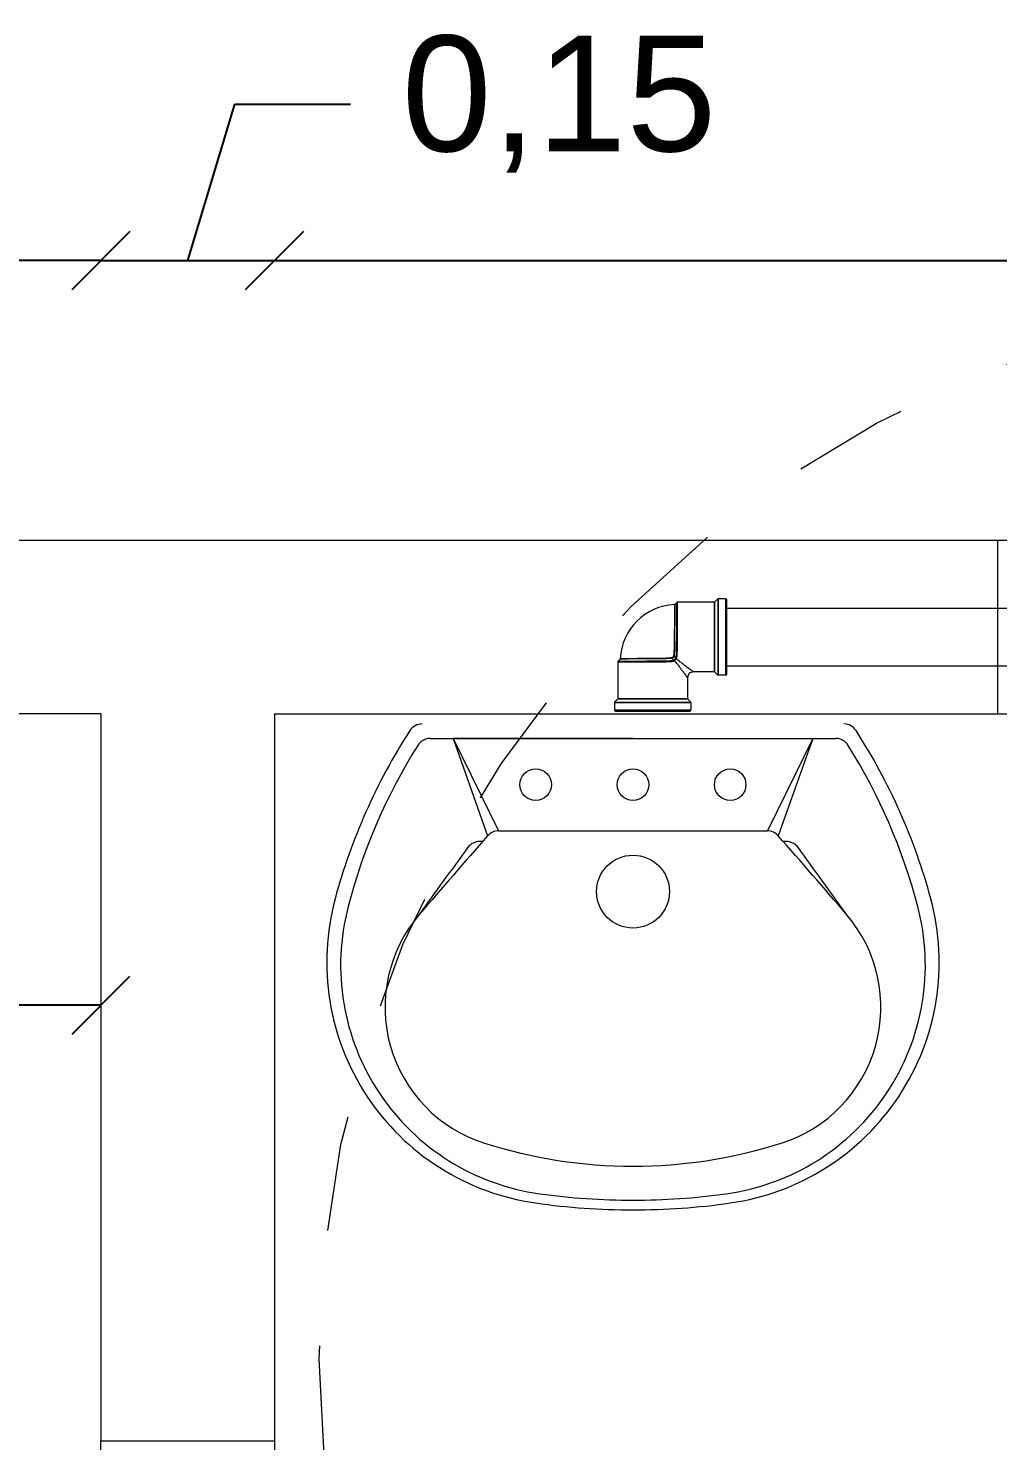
# Model space of a CAD drawing. Header units: metres. Extents: x 1628 to 1845, y 824 to 931.
# Drawn here: x 1650.208 to 1651.046, y 871.051 to 872.272 of the extents above; entities that cross this region are included whole.
import ezdxf

# ---------------------------------------------------------------- set-up
doc = ezdxf.new("R2010")
doc.units = ezdxf.units.M
doc.header["$LTSCALE"] = 0.15
doc.linetypes.add('CONTINUO', pattern=[0])
doc.linetypes.add('HIDDEN2', pattern=[0.1875, 0.125, -0.0625])
doc.layers.get('0').update_dxf_attribs({"lineweight": 0, "plot": 0})
doc.layers.get('Defpoints').update_dxf_attribs({"lineweight": 0})
for name, color, linetype, lineweight in [('Alvenaria', 170, 'Continuous', 0), ('Alvenaria ext', 5, 'Continuous', 5), ('Caixilho', 120, 'Continuous', 0), ('Cotas', 1, 'Continuous', 0), ('esquadrias', 2, 'Continuous', 0), ('hidrosanitário', 26, 'Continuous', 0), ('Humanização', 108, 'Continuous', 0)]:
    doc.layers.add(name, color=color, linetype=linetype, lineweight=lineweight)
doc.styles.get("Standard").update_dxf_attribs({"font": 'arial.ttf'})
doc.dimstyles.new('Lunardi', dxfattribs={"dimtxt": 0.1, "dimasz": 0.05, "dimexe": 0, "dimexo": 0.05, "dimgap": 0.05, "dimtad": 0, "dimzin": 9, "dimtxsty": 'Standard', "dimblk": 'OBLIQUE', "dimcen": 0, "dimse1": 1, "dimse2": 1, "dimclrd": 1, "dimclre": 1, "dimclrt": 1, "dimadec": 0, "dimazin": 0, "dimtfac": 1, "dimtmove": 1, "dimatfit": 2, "dimldrblk": 'OBLIQUE', "dimfxl": 1, "dimarcsym": 0})

# ---------------------------------------------------------------- blocks, each defined once
blk = doc.blocks.new('porta060a')
at = {"layer": 'Caixilho'}
for p, q in [((0.1499999999999773, 0.6299999999999386), (0.1200000000000045, 0.6299999999998818)), ((0.1200000000000045, 0.6299999999998818), (0.1200000000000045, 0.6299999999998818)), ((0.1200000000000045, 0.6299999999998818), (0.1200000000000045, 0.6199999999999477))]:
    blk.add_line(p, q, dxfattribs=at)
for points in [[(0.1200000000000045, 0.6199999999999477), (0, 0.6199999999999477), (0, 0.6499999999999204), (0.1499999999999773, 0.6499999999999204), (0.1499999999999773, 0.6299999999999386)], [(0.1200000000000045, 0.02999999999997272), (0, 0.02999999999997272), (0, 0), (0.1499999999999773, 0), (0.1499999999999773, 0.01999999999998181)], [(0.1200000000000045, 0.02999999999997272), (0.1200000000000045, 0.01999999999998181), (0.1499999999999773, 0.01999999999998181)]]:
    blk.add_lwpolyline(points, dxfattribs=at)
for points in [[(0.7097972860859727, 0.05495977633052007), (0.6981148393321064, 0.05495977633052007), (0.6981148393321064, 0.06260632991973125), (0.7097972860859727, 0.06260632991973125)], [(0.1499999999999773, 0.01999999999998181), (0.1499999999999773, 0.04999999999995453), (0.75, 0.04999999999995453), (0.75, 0.01999999999998181)], [(0.6789560627090623, 0.04995977633052462), (0.7289560627090168, 0.04995977633052462), (0.7289560627090168, 0.05495977633052007), (0.6789560627090623, 0.05495977633052007)], [(0.6789560627090623, 0.02004022365377978), (0.7289560627090168, 0.02004022365377978), (0.7289560627090168, 0.01504022365378432), (0.6789560627090623, 0.01504022365378432)], [(0.7097972860859727, 0.01504022365378432), (0.6981148393321064, 0.01504022365378432), (0.6981148393321064, 0.007393670064573143), (0.7097972860859727, 0.007393670064573143)]]:
    blk.add_lwpolyline(points, close=True, dxfattribs=at)
blk.add_arc((0.1624166666667861, 0.04249999999996135), 0.587631196934853, 359.2687079650032, 91.21075182717462, dxfattribs=at)
blk.add_ellipse((0.7039560627090395, 0.07080502565486313), major_axis=(-0.0297202687970417, 0), ratio=0.2758620990654685, dxfattribs=at)
at = {"layer": 'Caixilho', "extrusion": (0, 0, -1)}
blk.add_ellipse((0.7039560627090395, -0.0008050256705587344), major_axis=(-0.0297202687970417, 0), ratio=0.2758620990654685, dxfattribs=at)
blk = doc.blocks.new('_Oblique')
at = {"color": 0, "linetype": 'ByBlock', "lineweight": -2}
blk.add_line((-0.5, -0.5), (0.5, 0.5), dxfattribs=at)
blk = doc.blocks.new('*D202')
at = {"layer": 'Cotas', "color": 1, "linetype": 'CONTINUO', "lineweight": -2, "ltscale": 10}
for p, q in [((1641.22122048302, 872.0711468000209), (1645.565968095571, 872.0711468000209)), ((1650.27122048302, 872.0711468000209), (1645.926472870469, 872.0711468000209))]:
    blk.add_line(p, q, dxfattribs=at)
at = {"layer": 'Defpoints', "color": 0, "linetype": 'CONTINUO', "ltscale": 10}
for p in [(1650.27122048302, 872.0711468000209), (1641.22122048302, 871.8292040080313), (1650.27122048302, 871.6792040080326)]:
    blk.add_point(p, dxfattribs=at)
at = {"layer": 'Cotas', "color": 1, "linetype": 'CONTINUO', "lineweight": -2, "ltscale": 10, "xscale": 0.05, "yscale": 0.05, "zscale": 0.05, "rotation": 180}
blk.add_blockref('_Oblique', (1641.22122048302, 872.0711468000209), dxfattribs=at)
at = {"layer": 'Cotas', "color": 1, "linetype": 'CONTINUO', "lineweight": -2, "ltscale": 10, "xscale": 0.05, "yscale": 0.05, "zscale": 0.05}
blk.add_blockref('_Oblique', (1650.27122048302, 872.0711468000209), dxfattribs=at)
at = {"layer": 'Cotas', "color": 1, "linetype": 'CONTINUO', "ltscale": 10, "insert": (1645.74622048302, 872.0711468000209), "char_height": 0.1, "attachment_point": 5}
blk.add_mtext('9,05', dxfattribs=at)
blk = doc.blocks.new('*D203')
at = {"layer": 'Cotas', "color": 1, "linetype": 'CONTINUO', "lineweight": -2, "ltscale": 10}
for p, q in [((1650.34622048302, 872.0711468000209), (1650.386749132406, 872.2062422979745)), ((1650.386749132406, 872.2062422979745), (1650.486749132406, 872.2062422979745)), ((1650.27122048302, 872.0711468000209), (1650.42122048302, 872.0711468000209))]:
    blk.add_line(p, q, dxfattribs=at)
at = {"layer": 'Defpoints', "color": 0, "linetype": 'CONTINUO', "ltscale": 10}
for p in [(1650.42122048302, 872.0711468000209), (1650.27122048302, 871.6792040080326), (1650.42122048302, 871.6792040080308)]:
    blk.add_point(p, dxfattribs=at)
at = {"layer": 'Cotas', "color": 1, "linetype": 'CONTINUO', "lineweight": -2, "ltscale": 10, "xscale": 0.05, "yscale": 0.05, "zscale": 0.05, "rotation": 180}
blk.add_blockref('_Oblique', (1650.27122048302, 872.0711468000209), dxfattribs=at)
at = {"layer": 'Cotas', "color": 1, "linetype": 'CONTINUO', "lineweight": -2, "ltscale": 10, "xscale": 0.05, "yscale": 0.05, "zscale": 0.05}
blk.add_blockref('_Oblique', (1650.42122048302, 872.0711468000209), dxfattribs=at)
at = {"layer": 'Cotas', "color": 1, "linetype": 'CONTINUO', "ltscale": 10, "insert": (1650.667001519855, 872.2062422979745), "char_height": 0.1, "attachment_point": 5}
blk.add_mtext('0,15', dxfattribs=at)
blk = doc.blocks.new('*D204')
at = {"layer": 'Cotas', "color": 1, "linetype": 'CONTINUO', "lineweight": -2, "ltscale": 10}
for p, q in [((1650.42122048302, 872.0711468000209), (1651.170674780427, 872.0711468000209)), ((1652.271220483018, 872.0711468000209), (1651.521766185611, 872.0711468000209))]:
    blk.add_line(p, q, dxfattribs=at)
at = {"layer": 'Defpoints', "color": 0, "linetype": 'CONTINUO', "ltscale": 10}
for p in [(1652.271220483018, 872.0711468000209), (1652.271220483018, 871.8292040080324), (1650.42122048302, 871.6792040080308)]:
    blk.add_point(p, dxfattribs=at)
at = {"layer": 'Cotas', "color": 1, "linetype": 'CONTINUO', "lineweight": -2, "ltscale": 10, "xscale": 0.05, "yscale": 0.05, "zscale": 0.05, "rotation": 180}
blk.add_blockref('_Oblique', (1650.42122048302, 872.0711468000209), dxfattribs=at)
at = {"layer": 'Cotas', "color": 1, "linetype": 'CONTINUO', "lineweight": -2, "ltscale": 10, "xscale": 0.05, "yscale": 0.05, "zscale": 0.05}
blk.add_blockref('_Oblique', (1652.271220483018, 872.0711468000209), dxfattribs=at)
at = {"layer": 'Cotas', "color": 1, "linetype": 'CONTINUO', "ltscale": 10, "insert": (1651.346220483019, 872.0711468000209), "char_height": 0.1, "attachment_point": 5}
blk.add_mtext('1,85', dxfattribs=at)
blk = doc.blocks.new('*D212')
at = {"layer": 'Cotas', "color": 1, "linetype": 'CONTINUO', "lineweight": -2, "ltscale": 10}
for p, q in [((1647.645593271143, 871.4275589928804), (1648.777676999864, 871.4275589928804)), ((1650.27122048302, 871.4275589928804), (1649.139136754298, 871.4275589928804))]:
    blk.add_line(p, q, dxfattribs=at)
at = {"layer": 'Defpoints', "color": 0, "linetype": 'CONTINUO', "ltscale": 10}
for p in [(1647.645593271143, 871.6792040080326), (1650.27122048302, 871.6792040080326), (1650.27122048302, 871.4275589928804)]:
    blk.add_point(p, dxfattribs=at)
at = {"layer": 'Cotas', "color": 1, "linetype": 'CONTINUO', "lineweight": -2, "ltscale": 10, "xscale": 0.05, "yscale": 0.05, "zscale": 0.05, "rotation": 180}
blk.add_blockref('_Oblique', (1647.645593271143, 871.4275589928804), dxfattribs=at)
at = {"layer": 'Cotas', "color": 1, "linetype": 'CONTINUO', "lineweight": -2, "ltscale": 10, "xscale": 0.05, "yscale": 0.05, "zscale": 0.05}
blk.add_blockref('_Oblique', (1650.27122048302, 871.4275589928804), dxfattribs=at)
at = {"layer": 'Cotas', "color": 1, "linetype": 'CONTINUO', "ltscale": 10, "insert": (1648.958406877081, 871.4275589928804), "char_height": 0.1, "attachment_point": 5}
blk.add_mtext('2,63', dxfattribs=at)

msp = doc.modelspace()

# ---------------------------------------------------------------- linework, layer by layer
at = {"layer": 'Alvenaria'}
for p, q in [((1652.271220483018, 871.8292040080324), (1648.321163334396, 871.8292040080313)), ((1650.27122048302, 871.6792040080326), (1648.321163334396, 871.6792040080312)), ((1650.27122048302, 871.6792040080326), (1650.27122048302, 871.0511019135919)), ((1650.42122048302, 871.6792040080308), (1652.271220483018, 871.6792040080321)), ((1650.42122048302, 871.6792040080308), (1650.42122048302, 871.0511019135919))]:
    msp.add_line(p, q, dxfattribs=at)
msp.add_lwpolyline([(1651.045809346371, 871.8292040080318), (1651.045809346371, 871.6792040080308)], dxfattribs=at)
at = {"layer": 'esquadrias', "linetype": 'HIDDEN2'}
msp.add_circle((1651.379593395356, 871.1218510452508), 0.9197645930696606, dxfattribs=at)
at = {"layer": 'hidrosanitário', "linetype": 'Continuous'}
for p, q in [((1650.766666973899, 871.7737167767726), (1650.766653903515, 871.7737159671689)), ((1650.766683915288, 871.7737184683084), (1650.766666973899, 871.7737167767726)), ((1650.766700584912, 871.773720848886), (1650.766683915288, 871.7737184683084)), ((1650.766716961681, 871.7737238919925), (1650.766700584912, 871.773720848886)), ((1650.766733026411, 871.7737275713208), (1650.766716961681, 871.7737238919925)), ((1650.766748761708, 871.7737318608532), (1650.766733026411, 871.7737275713208)), ((1650.76676415187, 871.7737367349413), (1650.766748761708, 871.7737318608532)), ((1650.766779182773, 871.7737421683718), (1650.76676415187, 871.7737367349413)), ((1650.766793841767, 871.7737481364235), (1650.766779182773, 871.7737421683718)), ((1650.766808117935, 871.7737546150853), (1650.766793841767, 871.7737481364235)), ((1650.766822000204, 871.773761580247), (1650.766808117935, 871.7737546150853)), ((1650.766835481254, 871.7737690096845), (1650.766822000204, 871.773761580247)), ((1650.76684854632, 871.7737768767598), (1650.766835481254, 871.7737690096845)), ((1650.766861185144, 871.7737851563844), (1650.76684854632, 871.7737768767598)), ((1650.766873385736, 871.7737938213176), (1650.766861185144, 871.7737851563844)), ((1650.766885138524, 871.7738028446582), (1650.766873385736, 871.7737938213176)), ((1650.76689643549, 871.773812199449), (1650.766885138524, 871.7738028446582)), ((1650.766907270151, 871.7738218587666), (1650.76689643549, 871.773812199449)), ((1650.766917637525, 871.7738317958034), (1650.766907270151, 871.7738218587666)), ((1650.76692446439, 871.7738387458174), (1650.766917637525, 871.7738317958034)), ((1650.766924465069, 871.7738365991487), (1650.76692430705, 871.7737156256441)), ((1650.768669114672, 871.775658686803), (1650.766924460425, 871.7738387496028)), ((1650.801316595356, 871.7759666696301), (1650.76939099571, 871.7759666696301)), ((1650.801316595356, 871.7155666696316), (1650.801316595356, 871.7759666696301)), ((1650.804165123493, 871.7786495123422), (1650.801599438069, 871.7760838269177)), ((1650.801599438069, 871.715449512344), (1650.801599438069, 871.7760838269177)), ((1650.804165123493, 871.7786495123422), (1650.804165123493, 871.712883826919)), ((1650.810882280781, 871.7787666696298), (1650.804447966206, 871.7787666696298)), ((1650.804447966206, 871.7787666696298), (1650.804447966206, 871.7127666696314)), ((1650.810882280781, 871.7787666696298), (1650.810882280781, 871.7127666696314)), ((1650.811882280781, 871.7137666696316), (1650.811882280781, 871.7777666696301)), ((1650.717682280783, 871.7242579547038), (1650.717682280783, 871.6923323550569)), ((1650.719810217365, 871.7267245058575), (1650.71799026359, 871.7249798357219)), ((1650.719818824119, 871.7267329563505), (1650.719810243429, 871.7267244786611)), ((1650.719830901264, 871.7267458087498), (1650.719818824119, 871.7267329563505)), ((1650.719842538304, 871.7267593491541), (1650.719830901264, 871.7267458087498)), ((1650.71985368965, 871.7267735691429), (1650.719842538304, 871.7267593491541)), ((1650.719864309104, 871.7267884573963), (1650.71985368965, 871.7267735691429)), ((1650.719874349705, 871.7268039990628), (1650.719864309104, 871.7267884573963)), ((1650.719883765495, 871.7268201782257), (1650.719874349705, 871.7268039990628)), ((1650.719892508502, 871.7268369725683), (1650.719883765495, 871.7268201782257)), ((1650.71990053613, 871.7268543676777), (1650.719892508502, 871.7268369725683)), ((1650.719907802797, 871.7268723426672), (1650.71990053613, 871.7268543676777)), ((1650.719914263432, 871.7268908772338), (1650.719907802797, 871.7268723426672)), ((1650.719919871419, 871.7269099469421), (1650.719914263432, 871.7268908772338)), ((1650.719924579182, 871.7269295238392), (1650.719919871419, 871.7269099469421)), ((1650.719928338373, 871.7269495761742), (1650.719924579182, 871.7269295238392)), ((1650.719931100087, 871.7269700681128), (1650.719928338373, 871.7269495761742)), ((1650.71993281511, 871.7269909594546), (1650.719931100087, 871.7269700681128)), ((1650.719933021685, 871.7269950386234), (1650.71993281511, 871.7269909594546)), ((1650.801272409549, 871.7311068083001), (1650.801472409549, 871.7313068083)), ((1650.801472409549, 871.7311068083001), (1650.801272409549, 871.7313068083)), ((1650.778082280782, 871.7105666696315), (1650.778082280782, 871.6923323550569)), ((1650.801316595356, 871.7155666696316), (1650.783082280782, 871.7155666696316)), ((1650.804165123493, 871.712883826919), (1650.801599438069, 871.715449512344)), ((1650.810882280781, 871.7127666696314), (1650.804447966206, 871.7127666696314)), ((1650.714882280783, 871.6892009842071), (1650.714882280783, 871.6827666696321)), ((1650.714882280783, 871.6892009842071), (1650.780882280782, 871.6892009842071)), ((1650.717565123496, 871.6920495123444), (1650.714999438071, 871.6894838269196)), ((1650.714999438071, 871.6894838269196), (1650.780765123494, 871.6894838269196)), ((1650.778199438069, 871.6920495123444), (1650.717565123496, 871.6920495123444)), ((1650.778082280782, 871.6923323550569), (1650.717682280783, 871.6923323550569)), ((1650.778199438069, 871.6920495123444), (1650.780765123494, 871.6894838269196)), ((1650.780882280782, 871.6892009842071), (1650.780882280782, 871.6827666696321)), ((1650.714882280783, 871.6827666696321), (1650.780882280782, 871.6827666696321)), ((1650.715882280783, 871.6817666696323), (1650.779882280782, 871.6817666696323))]:
    msp.add_line(p, q, dxfattribs=at)
at = {"layer": 'hidrosanitário'}
for p, q in [((1650.811882280783, 871.7707666696314), (1652.279379364074, 871.7707666696318)), ((1650.811882280783, 871.7207666696321), (1652.279379364074, 871.7207666696328))]:
    msp.add_line(p, q, dxfattribs=at)
at = {"layer": 'hidrosanitário', "linetype": 'Continuous'}
for centre, radius, start, end in [((1650.768882280782, 871.7247666696311), 0.0489999999988413, 92.60665167638254, 177.3933653453375), ((1650.768882280782, 871.7247666696311), 0.0489999999988413, 92.60859898635216, 177.3885726541839), ((1650.76939099692, 871.7749666657145), 0.0009999997879763531, 90.00007010125715, 136.2097739264866), ((1650.801316595356, 871.77636666963), 0.0003999999999905413, 270, 315.000000011524), ((1650.804447966206, 871.7783666696299), 0.0003999999999905413, 90, 135.0000000092026), ((1650.810882280781, 871.7777666696301), 0.0009999999999763531, 0, 90), ((1650.71868228322, 871.7242579536168), 0.000999999839176353, 133.790172614316, 179.9999382266054), ((1650.990768671247, 871.9488201591286), 0.3166036223107133, 224.3746083901808, 224.7999047322737), ((1650.545604149687, 871.503720450865), 0.3154609807991403, 45.19248211656392, 45.6193561935824), ((1650.783082280421, 871.7105666699925), 0.005000000147481766, 89.99999587026602, 180.0000041329909), ((1650.801316595356, 871.7151666696315), 0.0003999999999905413, 44.99999998848977, 90), ((1650.804447966206, 871.7131666696315), 0.0003999999999905413, 224.9999999907927, 270), ((1650.810882280781, 871.7137666696316), 0.0009999999999763531, 270, 0), ((1650.715282280783, 871.6892009842071), 0.0003999999999905413, 134.9999999907789, 180), ((1650.717282280783, 871.6923323550569), 0.0003999999999905413, 314.9999999907835, 0), ((1650.778482280782, 871.6923323550569), 0.0003999999999905413, 180, 225.0000000092165), ((1650.780482280782, 871.6892009842071), 0.0003999999999905413, 0, 45.00000000922108), ((1650.715882280783, 871.6827666696321), 0.0009999999999763531, 180, 270), ((1650.779882280782, 871.6827666696321), 0.0009999999999763531, 270, 0)]:
    msp.add_arc(centre, radius, start, end, dxfattribs=at)
for points, start_tangent, end_tangent in [([(1650.766653903455, 871.7737138298397), (1650.766653898187, 871.7737109514195), (1650.766653498205, 871.7734387392137), (1650.766652081119, 871.7724732607611), (1650.766649800119, 871.7709813135178), (1650.766646837492, 871.7692100772891), (1650.766643158044, 871.7673583046698), (1650.766639637928, 871.7653992488289), (1650.766634824822, 871.7631967678975), (1650.76662936613, 871.7609289574465), (1650.766623048316, 871.7588244986756), (1650.766616868651, 871.7569185033802), (1650.766610625203, 871.7551880771399), (1650.76660404245, 871.7535300710132), (1650.766596206943, 871.7518236363154), (1650.766586798797, 871.750053848271), (1650.766576013622, 871.7482632461), (1650.76656371614, 871.7465644467464), (1650.766550072535, 871.7449094368916), (1650.766534450615, 871.7433311777371), (1650.76651782412, 871.7419100988196), (1650.766500233784, 871.7406473596992), (1650.766482177219, 871.7395261138971), (1650.766463263026, 871.7385215398348), (1650.766443643727, 871.7376275246735), (1650.76642350364, 871.7368292416985), (1650.766401064493, 871.7360512312106), (1650.766374608685, 871.7352598444794), (1650.766343467509, 871.7344657008367), (1650.766307845125, 871.733697241618), (1650.766267471845, 871.7329645338303), (1650.766215048892, 871.7321741499096), (1650.766143344353, 871.7313060911969), (1650.766039508028, 871.7303336947081), (1650.765885117215, 871.7292485681697)], (-0.9999991615866789, 0.001294923140317602), (-0.1623732098724263, -0.9867294161601372)), ([(1650.76692430705, 871.7737156256441), (1650.766924109518, 871.7735602596607), (1650.766922873303, 871.7725904224345), (1650.766920889817, 871.7710917467369), (1650.766918292486, 871.7693125724767), (1650.76691504959, 871.7674524573166), (1650.766912007914, 871.7654847107018), (1650.766907840365, 871.7632722133573), (1650.766903069848, 871.7609943905742), (1650.766897526134, 871.7588804312599), (1650.766892106187, 871.7569660502735), (1650.766886655, 871.7552279236405), (1650.766880912872, 871.7535625989609), (1650.766874063492, 871.751848553297), (1650.766865817717, 871.7500710035891), (1650.76685639464, 871.7482725424628), (1650.766845614784, 871.7465663178135), (1650.766833690813, 871.7449042089294), (1650.766820021534, 871.7433191441527), (1650.766805470006, 871.7418920111371), (1650.766790049066, 871.7406240039312), (1650.766774242903, 871.7394981458391), (1650.766757668798, 871.7384894252062), (1650.766740453515, 871.7375917844755), (1650.766722771577, 871.736790346786), (1650.766703068022, 871.7360093165613), (1650.766679820596, 871.7352148681911), (1650.766652422576, 871.7344177832218), (1650.766621050237, 871.7336465229142), (1650.766585433076, 871.7329112178783), (1650.76653910083, 871.7321181315746), (1650.766475524857, 871.7312470851731), (1650.766383033877, 871.730271583518), (1650.766244510694, 871.7291832882337)], (-0.001276182615084339, -0.9999991856786349), (-0.1462847364619697, -0.9892425263191288)), ([(1650.767918054634, 871.7275330998287), (1650.767993759857, 871.7277386087127), (1650.768070125685, 871.7279896763788), (1650.768140590729, 871.728276763089), (1650.768201821272, 871.7285883341368), (1650.768253019564, 871.7289117251188), (1650.768295261308, 871.7292378383185), (1650.768330631181, 871.7295659256532), (1650.768361219794, 871.7299030480798), (1650.768389093929, 871.730266487836), (1650.768415315539, 871.7306717925986), (1650.768439814475, 871.7311237120592), (1650.768462319659, 871.7316221827467), (1650.768482876968, 871.7321690320679), (1650.76850174291, 871.7327687055885), (1650.768519096006, 871.7334304806149), (1650.768535007838, 871.734164676603), (1650.768549584287, 871.7349738403467), (1650.768562564392, 871.7358483255888), (1650.768574243589, 871.7367869534077), (1650.768584785053, 871.7377954565503), (1650.768593751713, 871.7388310612517), (1650.768601191896, 871.7398606079422), (1650.76860770144, 871.7408823590789), (1650.768613568138, 871.7419231149926), (1650.768618917187, 871.7430414529866), (1650.768624208485, 871.7442883619525), (1650.768629048558, 871.7456751633089), (1650.768633857933, 871.7471870689423), (1650.768638379945, 871.7488034900424), (1650.768642391037, 871.7505641712968), (1650.768646455934, 871.752505554391), (1650.768650055642, 871.7546512446355), (1650.768653289684, 871.7568819208822), (1650.76865595161, 871.759038995876), (1650.768658759376, 871.7610632279915), (1650.768660213575, 871.7629055355695), (1650.768662034203, 871.7646579571218), (1650.768663411628, 871.7663887037712), (1650.768664081978, 871.7680188499124), (1650.768665265605, 871.7694483637341), (1650.768666272894, 871.7707097683168), (1650.768666981953, 871.7719463868051), (1650.768667767281, 871.7730369285808), (1650.768668210041, 871.7739099057238), (1650.768668581503, 871.774577979615), (1650.768668871686, 871.7751220182689), (1650.768669049839, 871.775507545714), (1650.76866911605, 871.7756586882409)], (0.3730261202997205, 0.9278208413126634), (0.0004358477634327027, 0.9999999050183591)), ([(1650.768470462649, 871.7272696940253), (1650.768556237328, 871.7274920277849), (1650.768643866827, 871.7277604030261), (1650.768725784065, 871.7280633706413), (1650.768797906809, 871.7283884596042), (1650.768858959666, 871.728722791754), (1650.768909892192, 871.7290576346335), (1650.768952960201, 871.7293929531382), (1650.768990543372, 871.729736411601), (1650.769025077693, 871.7301057657397), (1650.769057815556, 871.730516888996), (1650.769088645349, 871.7309746894845), (1650.769117200887, 871.731479060339), (1650.769143489784, 871.7320318178216), (1650.76916775116, 871.7326376017676), (1650.769190200944, 871.7333060329044), (1650.769210935549, 871.7340473687781), (1650.769230022181, 871.7348643220008), (1650.769247140149, 871.7357472252903), (1650.769262582232, 871.7366947631639), (1650.769276559498, 871.7377130365707), (1650.769288537397, 871.7387588147905), (1650.769298564065, 871.7397984389496), (1650.76930730352, 871.7408300843236), (1650.769315166867, 871.7418812419284), (1650.769322406019, 871.7430107363647), (1650.769329541337, 871.7442701428209), (1650.769336184768, 871.745671068862), (1650.769342687689, 871.7471980726228), (1650.769348791107, 871.7488311657672), (1650.769354294824, 871.7506098810503), (1650.769359778427, 871.7525711960576), (1650.769364739654, 871.7547392405871), (1650.769369185757, 871.7569929967061), (1650.769372875266, 871.7591724909374), (1650.769376523881, 871.7612178307903), (1650.769378675653, 871.7630796247821), (1650.769381096314, 871.7648501100495), (1650.769383012619, 871.7665993159641), (1650.76938416463, 871.7682464593453), (1650.769385730271, 871.7696908867714), (1650.769387052542, 871.7709656425963), (1650.769388059559, 871.7722152718624), (1650.769389093691, 871.7733172816216), (1650.769389723413, 871.7741994883921), (1650.769390242695, 871.7748745699827), (1650.769390638659, 871.7754243639146), (1650.769390900657, 871.7758139394404), (1650.76939099571, 871.7759666696301)], (0.3841971749250005, 0.923251065950995), (0.000602298301173983, 0.9999998186183618)), ([(1650.717682280783, 871.7242579547038), (1650.717836914597, 871.7242580511837), (1650.718230945146, 871.7242583150559), (1650.718786586293, 871.7242587186123), (1650.719469709963, 871.7242592386566), (1650.720364816403, 871.724259887019), (1650.721481234337, 871.7242609307199), (1650.722742705352, 871.7242619487766), (1650.724027860671, 871.7242633039267), (1650.725495418225, 871.7242648672039), (1650.727163217713, 871.7242660166197), (1650.728929133421, 871.7242680505104), (1650.73070657736, 871.7242704077229), (1650.732598254665, 871.7242726920782), (1650.734697338532, 871.7242764419092), (1650.736957290217, 871.7242803318057), (1650.739316362293, 871.7242850462641), (1650.741536380824, 871.7242903986697), (1650.743510358472, 871.7242960471837), (1650.745279575835, 871.7243017480117), (1650.746897789116, 871.7243081254841), (1650.748407862348, 871.7243146812629), (1650.749778029977, 871.724321566427), (1650.751002347303, 871.7243287783332), (1650.752107774263, 871.7243361979218), (1650.753153823416, 871.7243443790193), (1650.754195729118, 871.7243535464244), (1650.755244052596, 871.72436422674), (1650.756287440799, 871.7243769358187), (1650.757296876141, 871.7243916591009), (1650.758265163382, 871.7244084788598), (1650.759201633758, 871.7244282379219), (1650.760061099889, 871.7244504187673), (1650.760816022819, 871.724474214223), (1650.761479698494, 871.7244995817056), (1650.762071475691, 871.7245267259435), (1650.762602820876, 871.7245559469583), (1650.763079644743, 871.724587328615), (1650.763503956307, 871.7246205104515), (1650.763881262107, 871.7246552650289), (1650.764229135066, 871.7246928314229), (1650.764568038662, 871.7247358339113), (1650.76490723007, 871.7247868640308), (1650.765246244455, 871.7248481955274), (1650.765576007663, 871.7249208290058), (1650.765883211138, 871.7250034960065), (1650.766154915758, 871.72509199694), (1650.76637925643, 871.7251784879976)], (0.9999998150275173, 0.0006082309850096651), (0.9232511471659931, 0.3841969797599636)), ([(1650.717990262172, 871.7249798343631), (1650.718143288161, 871.7249799017385), (1650.71853322434, 871.7249800806115), (1650.719083048676, 871.7249803775093), (1650.719759081594, 871.7249807475918), (1650.720644821965, 871.72498120633), (1650.721749625223, 871.7249819973161), (1650.72299795839, 871.7249827138386), (1650.724269656988, 871.724983750721), (1650.725722072144, 871.7249849241636), (1650.727372636668, 871.7249855833808), (1650.729119922625, 871.7249870708941), (1650.730879261547, 871.7249888207745), (1650.732751092429, 871.7249903906435), (1650.734828589722, 871.7249932689978), (1650.737065252728, 871.7249960739044), (1650.739400183878, 871.7249994914372), (1650.741597316012, 871.7250034063871), (1650.743551304488, 871.7250075757296), (1650.745302530261, 871.7250117351242), (1650.746904341578, 871.7250164839646), (1650.748399499635, 871.7250212933812), (1650.749755806017, 871.7250263397538), (1650.7509680603, 871.7250316850274), (1650.752062481706, 871.7250371749777), (1650.753098317469, 871.7250432902005), (1650.75413024338, 871.7250501009661), (1650.75516835775, 871.7250580442663), (1650.756201624646, 871.7250675865265), (1650.757201453071, 871.7250787069662), (1650.758160636127, 871.725091435955), (1650.759088126452, 871.7251064643127), (1650.759939407032, 871.7251234522527), (1650.76068686226, 871.7251417930023), (1650.761343890798, 871.7251614939645), (1650.761929443998, 871.7251826911883), (1650.762454668621, 871.7252056892297), (1650.76292544329, 871.7252305995979), (1650.763343819335, 871.7252571545263), (1650.763715158715, 871.7252851852985), (1650.764056693713, 871.7253157383456), (1650.764388377607, 871.7253510296513), (1650.764718842555, 871.7253933251574), (1650.765046891655, 871.7254447275835), (1650.765363061023, 871.7255063630877), (1650.765654248842, 871.7255774502636), (1650.765908476716, 871.7256545625727), (1650.766115674137, 871.7257308284069)], (0.9999999017636689, 0.0004432523575695827), (0.9278230139115478, 0.3730207163899775)), ([(1650.764465879023, 871.7274044720774), (1650.763344159337, 871.7272623259929), (1650.762336419389, 871.7271680924024), (1650.761443265306, 871.7271042584715), (1650.76063868728, 871.7270583485055), (1650.759888858524, 871.7270229261607), (1650.759096348371, 871.7269915715566), (1650.758283807464, 871.7269644426932), (1650.757477098093, 871.7269415535933), (1650.756684285669, 871.7269221307932), (1650.755856745687, 871.7269044292135), (1650.7549305089, 871.7268872804806), (1650.753902904238, 871.7268710191864), (1650.75277328682, 871.726855654361), (1650.751530429238, 871.7268409877537), (1650.75014899084, 871.7268272432133), (1650.748611391967, 871.7268142368592), (1650.746958709947, 871.7268024969411), (1650.745208899914, 871.7267916075378), (1650.74338701251, 871.7267822074431), (1650.741592727729, 871.7267739877342), (1650.739862048972, 871.7267672307893), (1650.738171939227, 871.7267614663273), (1650.736386042598, 871.7267559937494), (1650.734411240362, 871.7267503662414), (1650.732230817103, 871.72674504451), (1650.729909668597, 871.7267400121581), (1650.727711845532, 871.726736335754), (1650.725763838873, 871.7267330929584), (1650.723886508105, 871.72673001842), (1650.722134839309, 871.7267274122895), (1650.720732699774, 871.7267256020358), (1650.719938139849, 871.7267246362857), (1650.719872843817, 871.7267245477279), (1650.719834449184, 871.7267244895776)], (-0.9892370033323347, -0.1463220804870627), (0.0002921496166877128, -0.9999999573242999)), ([(1650.764400382616, 871.7277638338845), (1650.763282151452, 871.7276054233852), (1650.762277624029, 871.7274996014518), (1650.761387538796, 871.7274275812637), (1650.760585711533, 871.7273756232124), (1650.759838543664, 871.7273354610946), (1650.759048916829, 871.7272998512277), (1650.758239395817, 871.727269010628), (1650.757435805359, 871.7272429567407), (1650.756646063822, 871.7272208359931), (1650.755821800244, 871.7272006722943), (1650.754899323742, 871.727181124348), (1650.753875953789, 871.7271625584898), (1650.752750953903, 871.7271450119343), (1650.751513312966, 871.7271282773066), (1650.750137711802, 871.7271125764177), (1650.748606736436, 871.7270977048337), (1650.746961088534, 871.7270842781385), (1650.745218909016, 871.7270718520984), (1650.743404973381, 871.7270610932345), (1650.741618537369, 871.7270517179078), (1650.739895543728, 871.7270439810385), (1650.738212853328, 871.7270373780451), (1650.736434872459, 871.7270311036626), (1650.734468705703, 871.7270247120745), (1650.732298114089, 871.7270186050981), (1650.729987166966, 871.7270128867725), (1650.727799268108, 871.7270085923814), (1650.725859874225, 871.7270048810173), (1650.723990974777, 871.7270013772348), (1650.722247135423, 871.7269984138537), (1650.720851294114, 871.7269963342072), (1650.720060326348, 871.7269952209334), (1650.719995354362, 871.7269951199027), (1650.719957123356, 871.7269950540614)], (-0.9867221738128418, -0.1624172149313612), (0.001011080960655323, -0.9999994888575149)), ([(1650.764400373982, 871.7277638396625), (1650.76440469913, 871.7276398935104), (1650.764427112115, 871.7275159436375), (1650.764465373008, 871.7274043750332)], (-0.04187332541961241, -0.9991229276812255), (0.4054947625797242, -0.9140973676367377)), ([(1650.765885117215, 871.7292485681697), (1650.76580579092, 871.728959080919), (1650.765663038498, 871.7286724677982), (1650.765462314104, 871.7284003872518), (1650.765214351499, 871.7281574727234), (1650.764937627931, 871.7279626691153), (1650.764658615241, 871.7278315274797), (1650.764400382616, 871.7277638338845)], (-0.1622179616730451, -0.9867549507910475), (-0.9867733021836155, -0.162106292591137)), ([(1650.766244484123, 871.7291833127437), (1650.766137541828, 871.7288464679772), (1650.765959942719, 871.7285100895486), (1650.765717480548, 871.7281881806706), (1650.765421629444, 871.7278977410573), (1650.765093894285, 871.7276610343805), (1650.76476634189, 871.7274966039157), (1650.764465837191, 871.7274045172393)], (-0.2093494614743558, -0.9778408883762211), (-0.9778975789382836, -0.2090844927455018)), ([(1650.765885117177, 871.7292485682259), (1650.766009054729, 871.729244238856), (1650.766132993309, 871.7292218246074), (1650.766244550863, 871.7291835647774)], (0.9991248485565559, 0.04182746701438139), (0.914088904816687, -0.4055138395801426)), ([(1650.766115667178, 871.7257308237728), (1650.766224471405, 871.7255604468345), (1650.766313611674, 871.7253736600027), (1650.766379258272, 871.7251784879978)], (0.5915512879884213, -0.8062673710868126), (0.2597116663288085, -0.9656862069910256)), ([(1650.766115675258, 871.7257308277225), (1650.766278121237, 871.7258104332981), (1650.766410051917, 871.7259404555219)], (0.9560917994967044, 0.2930673488042531), (0.5999025762335926, 0.8000730585567162)), ([(1650.76637925643, 871.7251784879976), (1650.766617724316, 871.725311150407), (1650.766829563277, 871.7254988439266)], (0.9231780758890891, 0.3843725278915229), (0.6778544933201669, 0.7351960866909316)), ([(1650.766410051917, 871.7259404555219), (1650.766695218913, 871.7262902072624), (1650.767016520793, 871.7266326877608), (1650.767359097775, 871.7269540287547), (1650.767708492958, 871.727238899983)], (0.5998784709665276, 0.8000911323535969), (0.8000116200895596, 0.5999845062346846)), ([(1650.766410063297, 871.7259404797188), (1650.766567901336, 871.7258044233128), (1650.766709848868, 871.7256550906699), (1650.766829735653, 871.725498973182)], (0.7889122148853446, -0.614505913075456), (0.5626407996987282, -0.8267014760567298)), ([(1650.778082280782, 871.7105666696315), (1650.778067736498, 871.7105857375021), (1650.778023944588, 871.7106431624201), (1650.777950661736, 871.7107393101447), (1650.777847521265, 871.7108747381025), (1650.777713898012, 871.7110503717969), (1650.777548961617, 871.7112674351814), (1650.777351720738, 871.7115273917233), (1650.777121010484, 871.7118319578527), (1650.776855422028, 871.712183193435), (1650.776553264267, 871.7125835479911), (1650.776212613845, 871.7130357875855), (1650.775831269154, 871.7135430463751), (1650.775406728442, 871.7141088406985), (1650.774936167712, 871.7147370751062), (1650.774416396248, 871.7154320742051), (1650.773843829056, 871.7161985813331), (1650.773214414914, 871.7170417678566), (1650.772523656228, 871.7179671234775), (1650.7717671428, 871.7189796803042), (1650.770940099247, 871.7200844987636), (1650.770037075463, 871.7212868082551), (1650.769053122051, 871.7225901604371), (1650.767984557707, 871.7239952893357), (1650.766829563277, 871.7254988439266)], (-0.6064936663863428, 0.795088317505201), (-0.6113208660359722, 0.7913828395593557)), ([(1650.766829576437, 871.7254988270626), (1650.76715044157, 871.7258226965226), (1650.767488229108, 871.7261609734495), (1650.767826571958, 871.7264988312157), (1650.768149991946, 871.7268192515543)], (0.70042802400579, 0.7137230437553104), (0.7136419092400379, 0.7005106889807132)), ([(1650.767708483972, 871.7272388957546), (1650.76784454208, 871.727081073206), (1650.767993870091, 871.7269391374804), (1650.76814997644, 871.726819257059)], (0.6145589393424362, -0.7888709083711352), (0.8266853686136039, -0.5626644660187723)), ([(1650.767708492958, 871.727238899983), (1650.767838058218, 871.7273702657716), (1650.76791804387, 871.727533109963)], (0.800572297219296, 0.5992361779173712), (0.2922225553062637, 0.9563503427982226)), ([(1650.767918124353, 871.727533285526), (1650.768088501874, 871.7274244810686), (1650.768275289636, 871.7273353406625), (1650.768470462649, 871.7272696940666)], (0.8062673337586482, -0.5915513388656309), (0.9656866268349802, -0.2597101052174862)), ([(1650.768149989153, 871.7268192542546), (1650.768337155834, 871.7270305761859), (1650.768470462649, 871.7272696940253)], (0.7360664572262654, 0.6769092779290106), (0.3835014444319775, 0.923540276392203)), ([(1650.783082280782, 871.7155666696316), (1650.783063212865, 871.715581213883), (1650.783005788142, 871.7156250056975), (1650.782909640506, 871.7156982883854), (1650.782774212961, 871.7158014286287), (1650.782598579643, 871.7159350515825), (1650.782381516867, 871.7160999876102), (1650.782121560963, 871.716297228042), (1650.781816995569, 871.716527937767), (1650.781465760814, 871.7167935256026), (1650.781065407183, 871.7170956826402), (1650.780613168652, 871.7174363322291), (1650.780105911096, 871.7178176759679), (1650.779540118182, 871.7182422155964), (1650.778911885456, 871.7187127751139), (1650.778216888223, 871.7192325452019), (1650.777450383192, 871.7198051108368), (1650.776607199161, 871.7204345232766), (1650.775681846608, 871.7211252801825), (1650.774669292052, 871.7218817911058), (1650.773564477298, 871.722708832444), (1650.772362171128, 871.7236118533557), (1650.771058823531, 871.7245958042585), (1650.76965369752, 871.7256643645516), (1650.768149989153, 871.7268192542546)], (-0.7950905076752652, 0.6064907951524812), (-0.7913797126744688, 0.6113249139101686))]:
    msp.add_spline(points, degree=3, dxfattribs=dict(at, start_tangent=start_tangent, end_tangent=end_tangent))
at = {"layer": 'Humanização'}
for p, q in [((1650.555598410864, 871.6580141250068), (1650.886257203864, 871.6580141250068)), ((1650.575453355864, 871.6580141250068), (1650.605287288864, 871.5739336770067)), ((1650.575453355864, 871.6580141250068), (1650.614749315864, 871.5782131370069)), ((1650.730855279864, 871.6580141250068), (1650.575453355864, 871.6580141250068)), ((1650.730855279864, 871.6580141250068), (1650.906112147864, 871.6580141250068)), ((1650.886257203864, 871.6580141250068), (1650.846961242864, 871.5782131370069)), ((1650.886257203864, 871.6580141250068), (1650.856423269864, 871.5739336770067)), ((1650.614749194864, 871.5782131370069), (1650.846961242864, 871.5782131370069))]:
    msp.add_line(p, q, dxfattribs=at)
for centre, radius in [((1650.646854239864, 871.6181136310068), 0.013650169), ((1650.730855279864, 871.6181136310068), 0.013650169), ((1650.814856319864, 871.6181136310068), 0.013650169), ((1650.730855279864, 871.5257124870067), 0.03150039)]:
    msp.add_circle(centre, radius, dxfattribs=at)
for centre, radius, start, end in [((1650.973225671864, 871.3845542180069), 0.517602931, 147.2140690000011, 164.8885279999922), ((1650.548670042864, 871.6580141250068), 0.012600156, 90, 147.2140690000011), ((1650.913040515864, 871.6580141250068), 0.012600156, 32.78593099999891, 90), ((1650.488484887864, 871.3845542180069), 0.517602931, 15.11147200000781, 32.78593099999891), ((1650.973225671864, 871.3845542180069), 0.505002775, 148.0101370000058, 165.281719000009), ((1650.555598410864, 871.6454139690067), 0.012600156, 90, 148.0101370000058), ((1650.906112147864, 871.6454139690067), 0.012600156, 31.98986299999413, 90), ((1650.488484887864, 871.3845542180069), 0.505002775, 14.71828099999098, 31.98986299999413), ((1650.614749315864, 871.5656129810067), 0.012600156, 90, 138.6723230000053), ((1650.846961242864, 871.5656129810067), 0.012600156, 41.32767699999472, 90), ((1655.650796191864, 867.1370256520066), 6.718877356, 138.6723230000053, 139.4402859999987), ((1656.012145274864, 867.5985391510068), 6.718877356, 143.8347479999939, 144.4402860000161), ((1650.598916848864, 871.5553841420068), 0.013680545, 81.72893599999372, 143.8347479999939), ((1645.810914366864, 867.1370256520069), 6.718877356, 40.55971400000131, 41.32767699999472), ((1650.862793709864, 871.5553841420068), 0.013680545, 36.16525200000608, 98.27106400000623), ((1645.449565283864, 867.598539151007), 6.718877356, 35.55971399998371, 36.16525200000608), ((1650.676469097864, 871.4646890310067), 0.210217095, 164.8885279999922, 261.8746180000085), ((1650.785241460864, 871.4646890310067), 0.210217095, 278.1253819999914, 15.11147200000781), ((1650.677749827864, 871.4621716260066), 0.19950247, 165.281719000009, 262.1149410000078), ((1650.639928325864, 871.4257509220068), 0.123275699, 139.4402859999987, 252.4129999999912), ((1650.783960730864, 871.4621716260066), 0.19950247, 277.8850589999923, 14.71828099999098), ((1650.821782232864, 871.4257509220068), 0.123275699, 287.5870000000088, 40.55971400000131), ((1650.730855279864, 871.7126148010069), 0.424205252, 252.4129999999912, 270), ((1650.730855279864, 871.7126148010069), 0.424205252, 270, 287.5870000000088), ((1650.730855279864, 871.8456164480066), 0.586607263, 262.1149410000078, 270), ((1650.730855279864, 871.8456164480066), 0.586607263, 270, 277.8850589999923), ((1650.730855279864, 871.8456164480066), 0.595007367, 261.8746180000085, 270), ((1650.730855279864, 871.8456164480066), 0.595007367, 270, 278.1253819999914)]:
    msp.add_arc(centre, radius, start, end, dxfattribs=at)

# ---------------------------------------------------------------- block references
at = {"layer": 'Alvenaria ext'}
msp.add_blockref('porta060a', (1650.27122048302, 870.4011019135918), dxfattribs=at)

# ---------------------------------------------------------------- dimensions: what is measured, and where the dimension line sits
at = {"layer": 'Cotas', "linetype": 'CONTINUO', "ltscale": 10}
for base, p1, p2, picture, middle in [((1650.42122048302, 872.0711468000209), (1650.27122048302, 871.6792040080326), (1650.42122048302, 871.6792040080308), '*D203', (1650.536749132406, 872.2062422979745)), ((1650.27122048302, 872.0711468000209), (1641.22122048302, 871.8292040080313), (1650.27122048302, 871.6792040080326), '*D202', (1645.74622048302, 872.0711468000209)), ((1652.271220483018, 872.0711468000209), (1650.42122048302, 871.6792040080308), (1652.271220483018, 871.8292040080324), '*D204', (1651.346220483019, 872.0711468000209)), ((1650.27122048302, 871.4275589928804), (1647.645593271143, 871.6792040080326), (1650.27122048302, 871.6792040080326), '*D212', (1648.958406877081, 871.4275589928804))]:
    dim = msp.add_linear_dim(base=base, p1=p1, p2=p2, dimstyle='Lunardi', override={"dimfxlon": 1}, dxfattribs=at)
    dim.commit()
    dim.dimension.update_dxf_attribs({"geometry": picture, "text_midpoint": middle})

doc.saveas('drawing.dxf')
